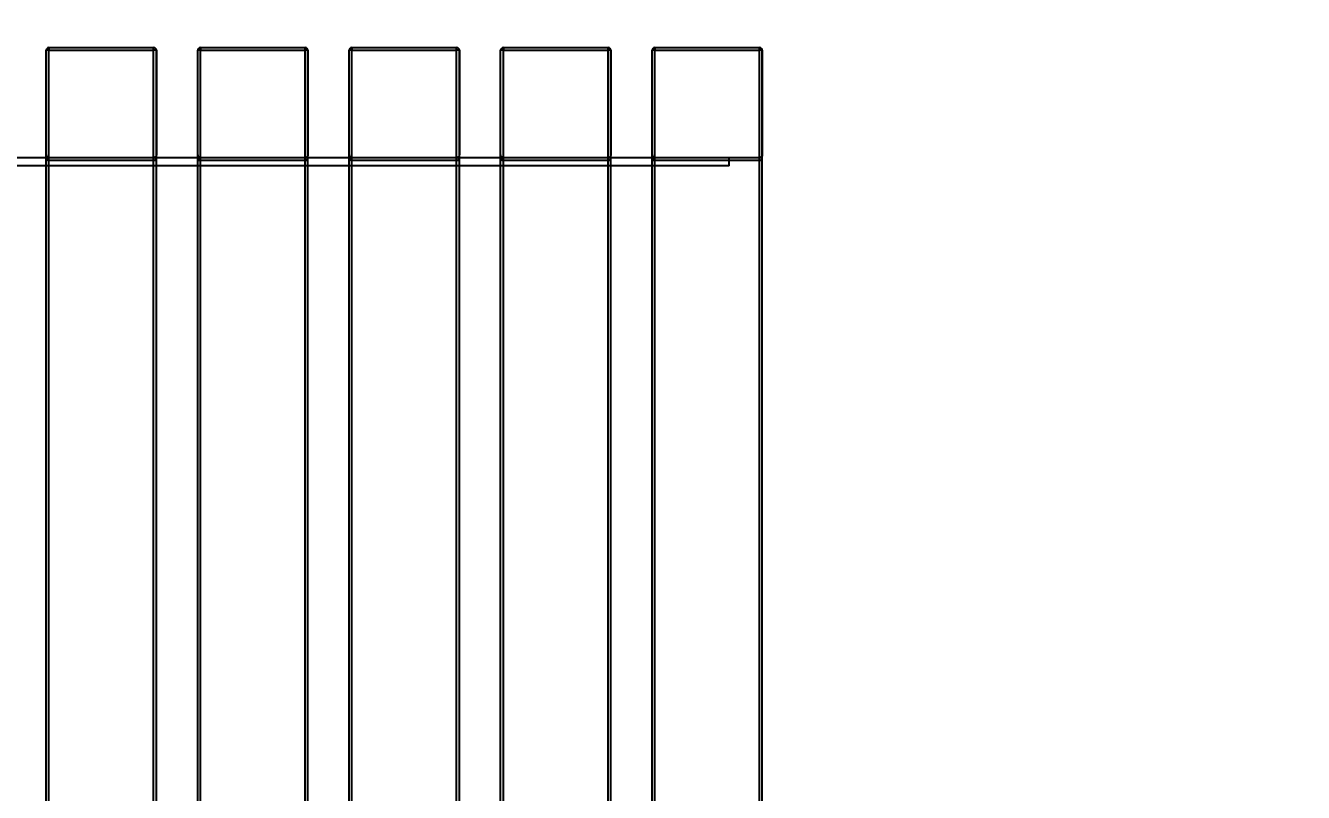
# Model space of a CAD drawing. Header units: millimetres. Extents: x 10366 to 13995, y 24552 to 29685.
# Drawn here: x 10829.2 to 11293.2, y 25459.8 to 25738.3 of the extents above; entities that cross this region are included whole.
import ezdxf

# ---------------------------------------------------------------- set-up
doc = ezdxf.new("R2010")
doc.units = ezdxf.units.MM
doc.header["$LTSCALE"] = 3
doc.layers.add('DomyÅ›lna', color=7, linetype='Continuous')
doc.layers.add('Hidden_lines', color=7, linetype='Continuous')
doc.styles.get("Standard").update_dxf_attribs({"font": 'arial.ttf'})
doc.dimstyles.new('MATEUSZ', dxfattribs={"dimtxt": 35, "dimasz": 16, "dimexe": 0.18, "dimexo": 0.0625, "dimgap": 0.09, "dimtad": 0, "dimdec": 0, "dimdsep": 46, "dimtxsty": 'Standard', "dimblk": 'DOT', "dimcen": 0.09, "dimse1": 1, "dimse2": 1, "dimadec": 0, "dimazin": 0, "dimtfac": 1, "dimtdec": 0, "dimtofl": 0, "dimtmove": 0, "dimatfit": 3, "dimfxl": 1, "dimtolj": 1, "dimtzin": 0, "dimlwd": 9, "dimlwe": 9, "dimarcsym": 0})

# ---------------------------------------------------------------- blocks, each defined once
blk = doc.blocks.new('_Dot')
at = {"color": 0, "linetype": 'ByBlock', "lineweight": -2}
blk.add_line((-0.5, 0), (-1, 0), dxfattribs=at)
at = {"color": 0, "linetype": 'ByBlock', "const_width": 0.5}
blk.add_lwpolyline([(-0.25, 0, 1), (0.25, 0, 1)], format="xyb", close=True, dxfattribs=at)
blk = doc.blocks.new('*D32')
at = {"color": 0, "lineweight": 9, "transparency": 16777216}
for p, q in [((12930.58, 25714.35), (12930.58, 25544.75)), ((12930.58, 25296.35), (12930.58, 25465.95))]:
    blk.add_line(p, q, dxfattribs=at)
at = {"layer": 'Defpoints', "color": 0, "transparency": 16777216}
for p in [(11095.69, 25730.35), (12930.58, 25730.35), (11115.69, 25280.35)]:
    blk.add_point(p, dxfattribs=at)
at = {"color": 0, "lineweight": 9, "transparency": 16777216, "xscale": 16, "yscale": 16, "zscale": 16}
for p, rotation in [((12930.58, 25730.35), 90), ((12930.58, 25280.35), 270)]:
    blk.add_blockref('_Dot', p, dxfattribs=dict(at, rotation=rotation))
at = {"color": 0, "transparency": 16777216, "insert": (12930.58, 25505.35), "char_height": 35, "attachment_point": 5, "rotation": 90}
blk.add_mtext('\\A1;450', dxfattribs=at)

msp = doc.modelspace()

# ---------------------------------------------------------------- linework, layer by layer
at = {"layer": 'DomyÅ›lna'}
for p, q in [((10836.69, 25691.35), (10836.69, 25729.35)), ((10836.69, 25283.35), (10836.69, 25729.35)), ((10836.69, 25691.35), (10836.69, 25729.35)), ((10836.69, 25283.35), (10836.69, 25729.35)), ((10836.69, 25691.35), (10836.69, 25729.35)), ((10836.69, 25283.35), (10836.69, 25729.35)), ((10837.69, 25730.35), (10875.69, 25730.35)), ((10837.69, 25730.35), (10875.69, 25730.35)), ((10837.69, 25730.35), (10875.69, 25730.35)), ((10837.69, 25283.35), (10837.69, 25729.35)), ((10837.69, 25729.35), (10875.69, 25729.35)), ((10837.69, 25283.35), (10837.69, 25729.35)), ((10837.69, 25729.35), (10875.69, 25729.35)), ((10837.69, 25729.35), (10875.69, 25729.35)), ((10837.69, 25283.35), (10837.69, 25729.35)), ((10875.69, 25283.35), (10875.69, 25729.35)), ((10875.69, 25283.35), (10875.69, 25729.35)), ((10875.69, 25283.35), (10875.69, 25729.35)), ((10876.69, 25729.35), (10876.69, 25691.35)), ((10876.69, 25283.35), (10876.69, 25729.35)), ((10876.69, 25729.35), (10876.69, 25691.35)), ((10876.69, 25283.35), (10876.69, 25729.35)), ((10876.69, 25283.35), (10876.69, 25729.35)), ((10876.69, 25729.35), (10876.69, 25691.35)), ((10891.69, 25283.35), (10891.69, 25729.35)), ((10891.69, 25691.35), (10891.69, 25729.35)), ((10891.69, 25691.35), (10891.69, 25729.35)), ((10891.69, 25283.35), (10891.69, 25729.35)), ((10891.69, 25691.35), (10891.69, 25729.35)), ((10891.69, 25283.35), (10891.69, 25729.35)), ((10892.69, 25730.35), (10930.69, 25730.35)), ((10892.69, 25730.35), (10930.69, 25730.35)), ((10892.69, 25730.35), (10930.69, 25730.35)), ((10892.69, 25283.35), (10892.69, 25729.35)), ((10892.69, 25729.35), (10930.69, 25729.35)), ((10892.69, 25729.35), (10930.69, 25729.35)), ((10892.69, 25283.35), (10892.69, 25729.35)), ((10892.69, 25283.35), (10892.69, 25729.35)), ((10892.69, 25729.35), (10930.69, 25729.35)), ((10930.69, 25283.35), (10930.69, 25729.35)), ((10930.69, 25283.35), (10930.69, 25729.35)), ((10930.69, 25283.35), (10930.69, 25729.35)), ((10931.69, 25283.35), (10931.69, 25729.35)), ((10931.69, 25729.35), (10931.69, 25691.35)), ((10931.69, 25283.35), (10931.69, 25729.35)), ((10931.69, 25729.35), (10931.69, 25691.35)), ((10931.69, 25283.35), (10931.69, 25729.35)), ((10931.69, 25729.35), (10931.69, 25691.35)), ((10946.69, 25283.35), (10946.69, 25729.35)), ((10946.69, 25691.35), (10946.69, 25729.35)), ((10946.69, 25691.35), (10946.69, 25729.35)), ((10946.69, 25283.35), (10946.69, 25729.35)), ((10946.69, 25283.35), (10946.69, 25729.35)), ((10946.69, 25691.35), (10946.69, 25729.35)), ((10947.69, 25730.35), (10985.69, 25730.35)), ((10947.69, 25730.35), (10985.69, 25730.35)), ((10947.69, 25730.35), (10985.69, 25730.35)), ((10947.69, 25283.35), (10947.69, 25729.35)), ((10947.69, 25729.35), (10985.69, 25729.35)), ((10947.69, 25729.35), (10985.69, 25729.35)), ((10947.69, 25283.35), (10947.69, 25729.35)), ((10947.69, 25729.35), (10985.69, 25729.35)), ((10947.69, 25283.35), (10947.69, 25729.35)), ((10985.69, 25283.35), (10985.69, 25729.35)), ((10985.69, 25283.35), (10985.69, 25729.35)), ((10985.69, 25283.35), (10985.69, 25729.35)), ((10986.69, 25729.35), (10986.69, 25691.35)), ((10986.69, 25283.35), (10986.69, 25729.35)), ((10986.69, 25729.35), (10986.69, 25691.35)), ((10986.69, 25283.35), (10986.69, 25729.35)), ((10986.69, 25283.35), (10986.69, 25729.35)), ((10986.69, 25729.35), (10986.69, 25691.35)), ((11001.69, 25283.35), (11001.69, 25729.35)), ((11001.69, 25691.35), (11001.69, 25729.35)), ((11001.69, 25283.35), (11001.69, 25729.35)), ((11001.69, 25691.35), (11001.69, 25729.35)), ((11001.69, 25283.35), (11001.69, 25729.35)), ((11001.69, 25691.35), (11001.69, 25729.35)), ((11002.69, 25730.35), (11040.69, 25730.35)), ((11002.69, 25730.35), (11040.69, 25730.35)), ((11002.69, 25730.35), (11040.69, 25730.35)), ((11002.69, 25283.35), (11002.69, 25729.35)), ((11002.69, 25729.35), (11040.69, 25729.35)), ((11002.69, 25729.35), (11040.69, 25729.35)), ((11002.69, 25283.35), (11002.69, 25729.35)), ((11002.69, 25283.35), (11002.69, 25729.35)), ((11002.69, 25729.35), (11040.69, 25729.35)), ((11040.69, 25283.35), (11040.69, 25729.35)), ((11040.69, 25283.35), (11040.69, 25729.35)), ((11040.69, 25283.35), (11040.69, 25729.35)), ((11041.69, 25283.35), (11041.69, 25729.35)), ((11041.69, 25729.35), (11041.69, 25691.35)), ((11041.69, 25283.35), (11041.69, 25729.35)), ((11041.69, 25729.35), (11041.69, 25691.35)), ((11041.69, 25283.35), (11041.69, 25729.35)), ((11041.69, 25729.35), (11041.69, 25691.35)), ((11056.69, 25691.35), (11056.69, 25729.35)), ((11056.69, 25283.35), (11056.69, 25729.35)), ((11056.69, 25691.35), (11056.69, 25729.35)), ((11056.69, 25283.35), (11056.69, 25729.35)), ((11056.69, 25691.35), (11056.69, 25729.35)), ((11056.69, 25283.35), (11056.69, 25729.35)), ((11057.69, 25730.35), (11095.69, 25730.35)), ((11057.69, 25730.35), (11095.69, 25730.35)), ((11057.69, 25730.35), (11095.69, 25730.35)), ((11057.69, 25283.35), (11057.69, 25729.35)), ((11057.69, 25729.35), (11095.69, 25729.35)), ((11057.69, 25729.35), (11095.69, 25729.35)), ((11057.69, 25283.35), (11057.69, 25729.35)), ((11057.69, 25283.35), (11057.69, 25729.35)), ((11057.69, 25729.35), (11095.69, 25729.35)), ((11095.69, 25283.35), (11095.69, 25729.35)), ((11095.69, 25283.35), (11095.69, 25729.35)), ((11095.69, 25283.35), (11095.69, 25729.35)), ((11096.69, 25729.35), (11096.69, 25691.35)), ((11096.69, 25283.35), (11096.69, 25729.35)), ((11096.69, 25729.35), (11096.69, 25691.35)), ((11096.69, 25283.35), (11096.69, 25729.35)), ((11096.69, 25283.35), (11096.69, 25729.35)), ((11096.69, 25729.35), (11096.69, 25691.35)), ((10837.69, 25690.35), (10820.69, 25690.35)), ((10837.69, 25687.35), (10820.69, 25687.35)), ((10892.69, 25690.35), (10875.69, 25690.35)), ((10892.69, 25687.35), (10875.69, 25687.35)), ((10947.69, 25690.35), (10930.69, 25690.35)), ((10947.69, 25687.35), (10930.69, 25687.35)), ((11002.69, 25690.35), (10985.69, 25690.35)), ((11002.69, 25687.35), (10985.69, 25687.35)), ((11057.69, 25690.35), (11040.69, 25690.35)), ((11057.69, 25687.35), (11040.69, 25687.35))]:
    msp.add_line(p, q, dxfattribs=at)
for points in [[(10837.69, 25729.35, 0), (10836.69, 25729.35, 0)], [(10837.69, 25729.35, 0), (10836.69, 25729.35, 0)], [(10837.69, 25729.35, 0), (10836.69, 25729.35, 0)], [(10837.69, 25730.35, 0), (10837.69, 25730.35, 0), (10837.69, 25730.35, 0), (10837.69, 25730.35, 0), (10837.69, 25730.35, 0), (10837.69, 25730.35, 0), (10837.69, 25730.35, 0), (10837.69, 25730.35, 0), (10837.69, 25730.35, 0), (10837.69, 25730.35, 0), (10837.69, 25730.35, 0), (10837.69, 25730.35, 0), (10837.69, 25730.35, 0), (10837.69, 25730.35, 0), (10837.69, 25730.34, 0), (10837.69, 25730.32, 0), (10837.69, 25730.22, 0), (10837.69, 25729.35, 0)], [(10837.69, 25730.35, 0), (10837.69, 25730.35, 0), (10837.69, 25730.35, 0), (10837.69, 25730.35, 0), (10837.69, 25730.35, 0), (10837.69, 25730.35, 0), (10837.69, 25730.35, 0), (10837.69, 25730.35, 0), (10837.69, 25730.35, 0), (10837.69, 25730.35, 0), (10837.69, 25730.35, 0), (10837.69, 25730.35, 0), (10837.69, 25730.35, 0), (10837.69, 25730.35, 0), (10837.69, 25730.34, 0), (10837.69, 25730.32, 0), (10837.69, 25730.22, 0), (10837.69, 25729.35, 0)], [(10837.69, 25730.35, 0), (10837.69, 25730.35, 0), (10837.69, 25730.35, 0), (10837.69, 25730.35, 0), (10837.69, 25730.35, 0), (10837.69, 25730.35, 0), (10837.69, 25730.35, 0), (10837.69, 25730.35, 0), (10837.69, 25730.35, 0), (10837.69, 25730.35, 0), (10837.69, 25730.35, 0), (10837.69, 25730.35, 0), (10837.69, 25730.35, 0), (10837.69, 25730.35, 0), (10837.69, 25730.34, 0), (10837.69, 25730.32, 0), (10837.69, 25730.22, 0), (10837.69, 25729.35, 0)], [(10875.69, 25729.35, 0), (10875.69, 25730.35, 0)], [(10875.69, 25729.35, 0), (10875.69, 25730.35, 0)], [(10875.69, 25729.35, 0), (10875.69, 25730.35, 0)], [(10876.69, 25729.35, 0), (10876.69, 25729.35, 0), (10876.69, 25729.35, 0), (10876.69, 25729.35, 0), (10876.69, 25729.35, 0), (10876.69, 25729.35, 0), (10876.69, 25729.35, 0), (10876.69, 25729.35, 0), (10876.69, 25729.35, 0), (10876.69, 25729.35, 0), (10876.69, 25729.35, 0), (10876.69, 25729.35, 0), (10876.68, 25729.35, 0), (10876.68, 25729.35, 0), (10876.66, 25729.35, 0), (10876.56, 25729.35, 0), (10875.69, 25729.35, 0)], [(10876.69, 25729.35, 0), (10876.69, 25729.35, 0), (10876.69, 25729.35, 0), (10876.69, 25729.35, 0), (10876.69, 25729.35, 0), (10876.69, 25729.35, 0), (10876.69, 25729.35, 0), (10876.69, 25729.35, 0), (10876.69, 25729.35, 0), (10876.69, 25729.35, 0), (10876.69, 25729.35, 0), (10876.69, 25729.35, 0), (10876.68, 25729.35, 0), (10876.68, 25729.35, 0), (10876.66, 25729.35, 0), (10876.56, 25729.35, 0), (10875.69, 25729.35, 0)], [(10876.69, 25729.35, 0), (10876.69, 25729.35, 0), (10876.69, 25729.35, 0), (10876.69, 25729.35, 0), (10876.69, 25729.35, 0), (10876.69, 25729.35, 0), (10876.69, 25729.35, 0), (10876.69, 25729.35, 0), (10876.69, 25729.35, 0), (10876.69, 25729.35, 0), (10876.69, 25729.35, 0), (10876.69, 25729.35, 0), (10876.68, 25729.35, 0), (10876.68, 25729.35, 0), (10876.66, 25729.35, 0), (10876.56, 25729.35, 0), (10875.69, 25729.35, 0)], [(10892.69, 25729.35, 0), (10891.69, 25729.35, 0)], [(10892.69, 25729.35, 0), (10891.69, 25729.35, 0)], [(10892.69, 25729.35, 0), (10891.69, 25729.35, 0)], [(10892.69, 25730.35, 0), (10892.69, 25730.35, 0), (10892.69, 25730.35, 0), (10892.69, 25730.35, 0), (10892.69, 25730.35, 0), (10892.69, 25730.35, 0), (10892.69, 25730.35, 0), (10892.69, 25730.35, 0), (10892.69, 25730.35, 0), (10892.69, 25730.35, 0), (10892.69, 25730.35, 0), (10892.69, 25730.35, 0), (10892.69, 25730.35, 0), (10892.69, 25730.35, 0), (10892.69, 25730.34, 0), (10892.69, 25730.32, 0), (10892.69, 25730.22, 0), (10892.69, 25729.35, 0)], [(10892.69, 25730.35, 0), (10892.69, 25730.35, 0), (10892.69, 25730.35, 0), (10892.69, 25730.35, 0), (10892.69, 25730.35, 0), (10892.69, 25730.35, 0), (10892.69, 25730.35, 0), (10892.69, 25730.35, 0), (10892.69, 25730.35, 0), (10892.69, 25730.35, 0), (10892.69, 25730.35, 0), (10892.69, 25730.35, 0), (10892.69, 25730.35, 0), (10892.69, 25730.35, 0), (10892.69, 25730.34, 0), (10892.69, 25730.32, 0), (10892.69, 25730.22, 0), (10892.69, 25729.35, 0)], [(10892.69, 25730.35, 0), (10892.69, 25730.35, 0), (10892.69, 25730.35, 0), (10892.69, 25730.35, 0), (10892.69, 25730.35, 0), (10892.69, 25730.35, 0), (10892.69, 25730.35, 0), (10892.69, 25730.35, 0), (10892.69, 25730.35, 0), (10892.69, 25730.35, 0), (10892.69, 25730.35, 0), (10892.69, 25730.35, 0), (10892.69, 25730.35, 0), (10892.69, 25730.35, 0), (10892.69, 25730.34, 0), (10892.69, 25730.32, 0), (10892.69, 25730.22, 0), (10892.69, 25729.35, 0)], [(10930.69, 25729.35, 0), (10930.69, 25730.05, 0), (10930.69, 25730.28, 0), (10930.69, 25730.33, 0), (10930.69, 25730.34, 0), (10930.69, 25730.35, 0), (10930.69, 25730.35, 0), (10930.69, 25730.35, 0), (10930.69, 25730.35, 0), (10930.69, 25730.35, 0), (10930.69, 25730.35, 0), (10930.69, 25730.35, 0), (10930.69, 25730.35, 0), (10930.69, 25730.35, 0), (10930.69, 25730.35, 0), (10930.69, 25730.35, 0), (10930.69, 25730.35, 0), (10930.69, 25730.35, 0), (10930.69, 25730.35, 0)], [(10930.69, 25729.35, 0), (10930.69, 25730.05, 0), (10930.69, 25730.28, 0), (10930.69, 25730.33, 0), (10930.69, 25730.34, 0), (10930.69, 25730.35, 0), (10930.69, 25730.35, 0), (10930.69, 25730.35, 0), (10930.69, 25730.35, 0), (10930.69, 25730.35, 0), (10930.69, 25730.35, 0), (10930.69, 25730.35, 0), (10930.69, 25730.35, 0), (10930.69, 25730.35, 0), (10930.69, 25730.35, 0), (10930.69, 25730.35, 0), (10930.69, 25730.35, 0), (10930.69, 25730.35, 0), (10930.69, 25730.35, 0)], [(10930.69, 25729.35, 0), (10930.69, 25730.05, 0), (10930.69, 25730.28, 0), (10930.69, 25730.33, 0), (10930.69, 25730.34, 0), (10930.69, 25730.35, 0), (10930.69, 25730.35, 0), (10930.69, 25730.35, 0), (10930.69, 25730.35, 0), (10930.69, 25730.35, 0), (10930.69, 25730.35, 0), (10930.69, 25730.35, 0), (10930.69, 25730.35, 0), (10930.69, 25730.35, 0), (10930.69, 25730.35, 0), (10930.69, 25730.35, 0), (10930.69, 25730.35, 0), (10930.69, 25730.35, 0), (10930.69, 25730.35, 0)], [(10931.69, 25729.35, 0), (10931.69, 25729.35, 0), (10931.69, 25729.35, 0), (10931.69, 25729.35, 0), (10931.69, 25729.35, 0), (10931.69, 25729.35, 0), (10931.69, 25729.35, 0), (10931.69, 25729.35, 0), (10931.69, 25729.35, 0), (10931.69, 25729.35, 0), (10931.69, 25729.35, 0), (10931.69, 25729.35, 0), (10931.68, 25729.35, 0), (10931.68, 25729.35, 0), (10931.66, 25729.35, 0), (10931.56, 25729.35, 0), (10930.69, 25729.35, 0)], [(10931.69, 25729.35, 0), (10931.69, 25729.35, 0), (10931.69, 25729.35, 0), (10931.69, 25729.35, 0), (10931.69, 25729.35, 0), (10931.69, 25729.35, 0), (10931.69, 25729.35, 0), (10931.69, 25729.35, 0), (10931.69, 25729.35, 0), (10931.69, 25729.35, 0), (10931.69, 25729.35, 0), (10931.69, 25729.35, 0), (10931.68, 25729.35, 0), (10931.68, 25729.35, 0), (10931.66, 25729.35, 0), (10931.56, 25729.35, 0), (10930.69, 25729.35, 0)], [(10931.69, 25729.35, 0), (10931.69, 25729.35, 0), (10931.69, 25729.35, 0), (10931.69, 25729.35, 0), (10931.69, 25729.35, 0), (10931.69, 25729.35, 0), (10931.69, 25729.35, 0), (10931.69, 25729.35, 0), (10931.69, 25729.35, 0), (10931.69, 25729.35, 0), (10931.69, 25729.35, 0), (10931.69, 25729.35, 0), (10931.68, 25729.35, 0), (10931.68, 25729.35, 0), (10931.66, 25729.35, 0), (10931.56, 25729.35, 0), (10930.69, 25729.35, 0)], [(10947.69, 25729.35, 0), (10946.69, 25729.35, 0)], [(10947.69, 25729.35, 0), (10946.69, 25729.35, 0)], [(10947.69, 25729.35, 0), (10946.69, 25729.35, 0)], [(10947.69, 25730.35, 0), (10947.69, 25730.35, 0), (10947.69, 25730.35, 0), (10947.69, 25730.35, 0), (10947.69, 25730.35, 0), (10947.69, 25730.35, 0), (10947.69, 25730.35, 0), (10947.69, 25730.35, 0), (10947.69, 25730.35, 0), (10947.69, 25730.35, 0), (10947.69, 25730.35, 0), (10947.69, 25730.35, 0), (10947.69, 25730.35, 0), (10947.69, 25730.35, 0), (10947.69, 25730.34, 0), (10947.69, 25730.32, 0), (10947.69, 25730.22, 0), (10947.69, 25729.35, 0)], [(10947.69, 25730.35, 0), (10947.69, 25730.35, 0), (10947.69, 25730.35, 0), (10947.69, 25730.35, 0), (10947.69, 25730.35, 0), (10947.69, 25730.35, 0), (10947.69, 25730.35, 0), (10947.69, 25730.35, 0), (10947.69, 25730.35, 0), (10947.69, 25730.35, 0), (10947.69, 25730.35, 0), (10947.69, 25730.35, 0), (10947.69, 25730.35, 0), (10947.69, 25730.35, 0), (10947.69, 25730.34, 0), (10947.69, 25730.32, 0), (10947.69, 25730.22, 0), (10947.69, 25729.35, 0)], [(10947.69, 25730.35, 0), (10947.69, 25730.35, 0), (10947.69, 25730.35, 0), (10947.69, 25730.35, 0), (10947.69, 25730.35, 0), (10947.69, 25730.35, 0), (10947.69, 25730.35, 0), (10947.69, 25730.35, 0), (10947.69, 25730.35, 0), (10947.69, 25730.35, 0), (10947.69, 25730.35, 0), (10947.69, 25730.35, 0), (10947.69, 25730.35, 0), (10947.69, 25730.35, 0), (10947.69, 25730.34, 0), (10947.69, 25730.32, 0), (10947.69, 25730.22, 0), (10947.69, 25729.35, 0)], [(10985.69, 25729.35, 0), (10985.69, 25730.35, 0)], [(10985.69, 25729.35, 0), (10985.69, 25730.35, 0)], [(10985.69, 25729.35, 0), (10985.69, 25730.35, 0)], [(10986.69, 25729.35, 0), (10986.69, 25729.35, 0), (10986.69, 25729.35, 0), (10986.69, 25729.35, 0), (10986.69, 25729.35, 0), (10986.69, 25729.35, 0), (10986.69, 25729.35, 0), (10986.69, 25729.35, 0), (10986.69, 25729.35, 0), (10986.69, 25729.35, 0), (10986.69, 25729.35, 0), (10986.69, 25729.35, 0), (10986.68, 25729.35, 0), (10986.68, 25729.35, 0), (10986.66, 25729.35, 0), (10986.56, 25729.35, 0), (10985.69, 25729.35, 0)], [(10986.69, 25729.35, 0), (10986.69, 25729.35, 0), (10986.69, 25729.35, 0), (10986.69, 25729.35, 0), (10986.69, 25729.35, 0), (10986.69, 25729.35, 0), (10986.69, 25729.35, 0), (10986.69, 25729.35, 0), (10986.69, 25729.35, 0), (10986.69, 25729.35, 0), (10986.69, 25729.35, 0), (10986.69, 25729.35, 0), (10986.68, 25729.35, 0), (10986.68, 25729.35, 0), (10986.66, 25729.35, 0), (10986.56, 25729.35, 0), (10985.69, 25729.35, 0)], [(10986.69, 25729.35, 0), (10986.69, 25729.35, 0), (10986.69, 25729.35, 0), (10986.69, 25729.35, 0), (10986.69, 25729.35, 0), (10986.69, 25729.35, 0), (10986.69, 25729.35, 0), (10986.69, 25729.35, 0), (10986.69, 25729.35, 0), (10986.69, 25729.35, 0), (10986.69, 25729.35, 0), (10986.69, 25729.35, 0), (10986.68, 25729.35, 0), (10986.68, 25729.35, 0), (10986.66, 25729.35, 0), (10986.56, 25729.35, 0), (10985.69, 25729.35, 0)], [(11002.69, 25729.35, 0), (11001.69, 25729.35, 0)], [(11002.69, 25729.35, 0), (11001.69, 25729.35, 0)], [(11002.69, 25729.35, 0), (11001.69, 25729.35, 0)], [(11002.69, 25730.35, 0), (11002.69, 25730.35, 0), (11002.69, 25730.35, 0), (11002.69, 25730.35, 0), (11002.69, 25730.35, 0), (11002.69, 25730.35, 0), (11002.69, 25730.35, 0), (11002.69, 25730.35, 0), (11002.69, 25730.35, 0), (11002.69, 25730.35, 0), (11002.69, 25730.35, 0), (11002.69, 25730.35, 0), (11002.69, 25730.35, 0), (11002.69, 25730.35, 0), (11002.69, 25730.34, 0), (11002.69, 25730.32, 0), (11002.69, 25730.22, 0), (11002.69, 25729.35, 0)], [(11002.69, 25730.35, 0), (11002.69, 25730.35, 0), (11002.69, 25730.35, 0), (11002.69, 25730.35, 0), (11002.69, 25730.35, 0), (11002.69, 25730.35, 0), (11002.69, 25730.35, 0), (11002.69, 25730.35, 0), (11002.69, 25730.35, 0), (11002.69, 25730.35, 0), (11002.69, 25730.35, 0), (11002.69, 25730.35, 0), (11002.69, 25730.35, 0), (11002.69, 25730.35, 0), (11002.69, 25730.34, 0), (11002.69, 25730.32, 0), (11002.69, 25730.22, 0), (11002.69, 25729.35, 0)], [(11002.69, 25730.35, 0), (11002.69, 25730.35, 0), (11002.69, 25730.35, 0), (11002.69, 25730.35, 0), (11002.69, 25730.35, 0), (11002.69, 25730.35, 0), (11002.69, 25730.35, 0), (11002.69, 25730.35, 0), (11002.69, 25730.35, 0), (11002.69, 25730.35, 0), (11002.69, 25730.35, 0), (11002.69, 25730.35, 0), (11002.69, 25730.35, 0), (11002.69, 25730.35, 0), (11002.69, 25730.34, 0), (11002.69, 25730.32, 0), (11002.69, 25730.22, 0), (11002.69, 25729.35, 0)], [(11040.69, 25729.35, 0), (11040.69, 25730.35, 0)], [(11040.69, 25729.35, 0), (11040.69, 25730.35, 0)], [(11040.69, 25729.35, 0), (11040.69, 25730.35, 0)], [(11041.69, 25729.35, 0), (11041.69, 25729.35, 0), (11041.69, 25729.35, 0), (11041.69, 25729.35, 0), (11041.69, 25729.35, 0), (11041.69, 25729.35, 0), (11041.69, 25729.35, 0), (11041.69, 25729.35, 0), (11041.69, 25729.35, 0), (11041.69, 25729.35, 0), (11041.69, 25729.35, 0), (11041.69, 25729.35, 0), (11041.68, 25729.35, 0), (11041.68, 25729.35, 0), (11041.66, 25729.35, 0), (11041.56, 25729.35, 0), (11040.69, 25729.35, 0)], [(11041.69, 25729.35, 0), (11041.69, 25729.35, 0), (11041.69, 25729.35, 0), (11041.69, 25729.35, 0), (11041.69, 25729.35, 0), (11041.69, 25729.35, 0), (11041.69, 25729.35, 0), (11041.69, 25729.35, 0), (11041.69, 25729.35, 0), (11041.69, 25729.35, 0), (11041.69, 25729.35, 0), (11041.69, 25729.35, 0), (11041.68, 25729.35, 0), (11041.68, 25729.35, 0), (11041.66, 25729.35, 0), (11041.56, 25729.35, 0), (11040.69, 25729.35, 0)], [(11041.69, 25729.35, 0), (11041.69, 25729.35, 0), (11041.69, 25729.35, 0), (11041.69, 25729.35, 0), (11041.69, 25729.35, 0), (11041.69, 25729.35, 0), (11041.69, 25729.35, 0), (11041.69, 25729.35, 0), (11041.69, 25729.35, 0), (11041.69, 25729.35, 0), (11041.69, 25729.35, 0), (11041.69, 25729.35, 0), (11041.68, 25729.35, 0), (11041.68, 25729.35, 0), (11041.66, 25729.35, 0), (11041.56, 25729.35, 0), (11040.69, 25729.35, 0)], [(11057.69, 25729.35, 0), (11056.69, 25729.35, 0)], [(11057.69, 25729.35, 0), (11056.69, 25729.35, 0)], [(11057.69, 25729.35, 0), (11056.69, 25729.35, 0)], [(11057.69, 25730.35, 0), (11057.69, 25730.35, 0), (11057.69, 25730.35, 0), (11057.69, 25730.35, 0), (11057.69, 25730.35, 0), (11057.69, 25730.35, 0), (11057.69, 25730.35, 0), (11057.69, 25730.35, 0), (11057.69, 25730.35, 0), (11057.69, 25730.35, 0), (11057.69, 25730.35, 0), (11057.69, 25730.35, 0), (11057.69, 25730.35, 0), (11057.69, 25730.35, 0), (11057.69, 25730.34, 0), (11057.69, 25730.32, 0), (11057.69, 25730.22, 0), (11057.69, 25729.35, 0)], [(11057.69, 25730.35, 0), (11057.69, 25730.35, 0), (11057.69, 25730.35, 0), (11057.69, 25730.35, 0), (11057.69, 25730.35, 0), (11057.69, 25730.35, 0), (11057.69, 25730.35, 0), (11057.69, 25730.35, 0), (11057.69, 25730.35, 0), (11057.69, 25730.35, 0), (11057.69, 25730.35, 0), (11057.69, 25730.35, 0), (11057.69, 25730.35, 0), (11057.69, 25730.35, 0), (11057.69, 25730.34, 0), (11057.69, 25730.32, 0), (11057.69, 25730.22, 0), (11057.69, 25729.35, 0)], [(11057.69, 25730.35, 0), (11057.69, 25730.35, 0), (11057.69, 25730.35, 0), (11057.69, 25730.35, 0), (11057.69, 25730.35, 0), (11057.69, 25730.35, 0), (11057.69, 25730.35, 0), (11057.69, 25730.35, 0), (11057.69, 25730.35, 0), (11057.69, 25730.35, 0), (11057.69, 25730.35, 0), (11057.69, 25730.35, 0), (11057.69, 25730.35, 0), (11057.69, 25730.35, 0), (11057.69, 25730.34, 0), (11057.69, 25730.32, 0), (11057.69, 25730.22, 0), (11057.69, 25729.35, 0)], [(11095.69, 25729.35, 0), (11095.69, 25730.35, 0)], [(11095.69, 25729.35, 0), (11095.69, 25730.35, 0)], [(11095.69, 25729.35, 0), (11095.69, 25730.35, 0)], [(11096.69, 25729.35, 0), (11096.69, 25729.35, 0), (11096.69, 25729.35, 0), (11096.69, 25729.35, 0), (11096.69, 25729.35, 0), (11096.69, 25729.35, 0), (11096.69, 25729.35, 0), (11096.69, 25729.35, 0), (11096.69, 25729.35, 0), (11096.69, 25729.35, 0), (11096.69, 25729.35, 0), (11096.69, 25729.35, 0), (11096.68, 25729.35, 0), (11096.68, 25729.35, 0), (11096.66, 25729.35, 0), (11096.56, 25729.35, 0), (11095.69, 25729.35, 0)], [(11096.69, 25729.35, 0), (11096.69, 25729.35, 0), (11096.69, 25729.35, 0), (11096.69, 25729.35, 0), (11096.69, 25729.35, 0), (11096.69, 25729.35, 0), (11096.69, 25729.35, 0), (11096.69, 25729.35, 0), (11096.69, 25729.35, 0), (11096.69, 25729.35, 0), (11096.69, 25729.35, 0), (11096.69, 25729.35, 0), (11096.68, 25729.35, 0), (11096.68, 25729.35, 0), (11096.66, 25729.35, 0), (11096.56, 25729.35, 0), (11095.69, 25729.35, 0)], [(11096.69, 25729.35, 0), (11096.69, 25729.35, 0), (11096.69, 25729.35, 0), (11096.69, 25729.35, 0), (11096.69, 25729.35, 0), (11096.69, 25729.35, 0), (11096.69, 25729.35, 0), (11096.69, 25729.35, 0), (11096.69, 25729.35, 0), (11096.69, 25729.35, 0), (11096.69, 25729.35, 0), (11096.69, 25729.35, 0), (11096.68, 25729.35, 0), (11096.68, 25729.35, 0), (11096.66, 25729.35, 0), (11096.56, 25729.35, 0), (11095.69, 25729.35, 0)], [(10836.69, 25691.35, 0), (10836.75, 25690.64, 0), (10836.85, 25690, 0), (10836.88, 25689.86, 0), (10836.93, 25689.74, 0), (10836.95, 25689.68, 0), (10836.99, 25689.62, 0), (10837.02, 25689.57, 0), (10837.07, 25689.53, 0), (10837.12, 25689.49, 0), (10837.17, 25689.45, 0), (10837.24, 25689.42, 0), (10837.31, 25689.4, 0), (10837.39, 25689.37, 0), (10837.48, 25689.36, 0), (10837.69, 25689.35, 0)], [(10837.69, 25690.35, 0), (10837.58, 25690.35, 0), (10837.48, 25690.37, 0), (10837.39, 25690.39, 0), (10837.31, 25690.42, 0), (10837.17, 25690.49, 0), (10837.07, 25690.56, 0), (10836.99, 25690.63, 0), (10836.88, 25690.75, 0), (10836.82, 25690.85, 0), (10836.77, 25690.94, 0), (10836.73, 25691.06, 0), (10836.7, 25691.18, 0), (10836.69, 25691.35, 0)], [(10836.69, 25691.35, 0), (10836.75, 25690.64, 0), (10836.85, 25690, 0), (10836.88, 25689.86, 0), (10836.93, 25689.74, 0), (10836.95, 25689.68, 0), (10836.99, 25689.62, 0), (10837.02, 25689.57, 0), (10837.07, 25689.53, 0), (10837.12, 25689.49, 0), (10837.17, 25689.45, 0), (10837.24, 25689.42, 0), (10837.31, 25689.4, 0), (10837.39, 25689.37, 0), (10837.48, 25689.36, 0), (10837.69, 25689.35, 0)], [(10837.69, 25690.35, 0), (10837.58, 25690.35, 0), (10837.48, 25690.37, 0), (10837.39, 25690.39, 0), (10837.31, 25690.42, 0), (10837.17, 25690.49, 0), (10837.07, 25690.56, 0), (10836.99, 25690.63, 0), (10836.88, 25690.75, 0), (10836.82, 25690.85, 0), (10836.77, 25690.94, 0), (10836.73, 25691.06, 0), (10836.7, 25691.18, 0), (10836.69, 25691.35, 0)], [(10836.69, 25691.35, 0), (10836.75, 25690.64, 0), (10836.85, 25690, 0), (10836.88, 25689.86, 0), (10836.93, 25689.74, 0), (10836.95, 25689.68, 0), (10836.99, 25689.62, 0), (10837.02, 25689.57, 0), (10837.07, 25689.53, 0), (10837.12, 25689.49, 0), (10837.17, 25689.45, 0), (10837.24, 25689.42, 0), (10837.31, 25689.4, 0), (10837.39, 25689.37, 0), (10837.48, 25689.36, 0), (10837.69, 25689.35, 0)], [(10837.69, 25690.35, 0), (10837.58, 25690.35, 0), (10837.48, 25690.37, 0), (10837.39, 25690.39, 0), (10837.31, 25690.42, 0), (10837.17, 25690.49, 0), (10837.07, 25690.56, 0), (10836.99, 25690.63, 0), (10836.88, 25690.75, 0), (10836.82, 25690.85, 0), (10836.77, 25690.94, 0), (10836.73, 25691.06, 0), (10836.7, 25691.18, 0), (10836.69, 25691.35, 0)], [(10876.69, 25691.35, 0), (10876.68, 25691.23, 0), (10876.66, 25691.14, 0), (10876.62, 25691, 0), (10876.58, 25690.89, 0), (10876.52, 25690.8, 0), (10876.45, 25690.7, 0), (10876.39, 25690.63, 0), (10876.31, 25690.56, 0), (10876.2, 25690.49, 0), (10876.06, 25690.42, 0), (10875.98, 25690.39, 0), (10875.89, 25690.37, 0), (10875.79, 25690.35, 0), (10875.69, 25690.35, 0)], [(10876.69, 25691.35, 0), (10876.68, 25691.23, 0), (10876.66, 25691.14, 0), (10876.62, 25691, 0), (10876.58, 25690.89, 0), (10876.52, 25690.8, 0), (10876.45, 25690.7, 0), (10876.39, 25690.63, 0), (10876.31, 25690.56, 0), (10876.2, 25690.49, 0), (10876.06, 25690.42, 0), (10875.98, 25690.39, 0), (10875.89, 25690.37, 0), (10875.79, 25690.35, 0), (10875.69, 25690.35, 0)], [(10876.69, 25691.35, 0), (10876.68, 25691.23, 0), (10876.66, 25691.14, 0), (10876.62, 25691, 0), (10876.58, 25690.89, 0), (10876.52, 25690.8, 0), (10876.45, 25690.7, 0), (10876.39, 25690.63, 0), (10876.31, 25690.56, 0), (10876.2, 25690.49, 0), (10876.06, 25690.42, 0), (10875.98, 25690.39, 0), (10875.89, 25690.37, 0), (10875.79, 25690.35, 0), (10875.69, 25690.35, 0)], [(10892.69, 25690.35, 0), (10892.58, 25690.35, 0), (10892.48, 25690.37, 0), (10892.39, 25690.39, 0), (10892.31, 25690.42, 0), (10892.17, 25690.49, 0), (10892.07, 25690.56, 0), (10891.99, 25690.63, 0), (10891.88, 25690.75, 0), (10891.82, 25690.85, 0), (10891.77, 25690.94, 0), (10891.73, 25691.06, 0), (10891.7, 25691.18, 0), (10891.69, 25691.35, 0)], [(10892.69, 25690.35, 0), (10892.58, 25690.35, 0), (10892.48, 25690.37, 0), (10892.39, 25690.39, 0), (10892.31, 25690.42, 0), (10892.17, 25690.49, 0), (10892.07, 25690.56, 0), (10891.99, 25690.63, 0), (10891.88, 25690.75, 0), (10891.82, 25690.85, 0), (10891.77, 25690.94, 0), (10891.73, 25691.06, 0), (10891.7, 25691.18, 0), (10891.69, 25691.35, 0)], [(10892.69, 25690.35, 0), (10892.58, 25690.35, 0), (10892.48, 25690.37, 0), (10892.39, 25690.39, 0), (10892.31, 25690.42, 0), (10892.17, 25690.49, 0), (10892.07, 25690.56, 0), (10891.99, 25690.63, 0), (10891.88, 25690.75, 0), (10891.82, 25690.85, 0), (10891.77, 25690.94, 0), (10891.73, 25691.06, 0), (10891.7, 25691.18, 0), (10891.69, 25691.35, 0)], [(10931.69, 25691.35, 0), (10931.68, 25691.23, 0), (10931.66, 25691.14, 0), (10931.62, 25691, 0), (10931.58, 25690.89, 0), (10931.52, 25690.8, 0), (10931.45, 25690.7, 0), (10931.39, 25690.63, 0), (10931.31, 25690.56, 0), (10931.2, 25690.49, 0), (10931.06, 25690.42, 0), (10930.98, 25690.39, 0), (10930.89, 25690.37, 0), (10930.79, 25690.35, 0), (10930.69, 25690.35, 0)], [(10931.69, 25691.35, 0), (10931.68, 25691.23, 0), (10931.66, 25691.14, 0), (10931.62, 25691, 0), (10931.58, 25690.89, 0), (10931.52, 25690.8, 0), (10931.45, 25690.7, 0), (10931.39, 25690.63, 0), (10931.31, 25690.56, 0), (10931.2, 25690.49, 0), (10931.06, 25690.42, 0), (10930.98, 25690.39, 0), (10930.89, 25690.37, 0), (10930.79, 25690.35, 0), (10930.69, 25690.35, 0)], [(10931.69, 25691.35, 0), (10931.68, 25691.23, 0), (10931.66, 25691.14, 0), (10931.62, 25691, 0), (10931.58, 25690.89, 0), (10931.52, 25690.8, 0), (10931.45, 25690.7, 0), (10931.39, 25690.63, 0), (10931.31, 25690.56, 0), (10931.2, 25690.49, 0), (10931.06, 25690.42, 0), (10930.98, 25690.39, 0), (10930.89, 25690.37, 0), (10930.79, 25690.35, 0), (10930.69, 25690.35, 0)], [(10947.69, 25690.35, 0), (10947.58, 25690.35, 0), (10947.48, 25690.37, 0), (10947.39, 25690.39, 0), (10947.31, 25690.42, 0), (10947.17, 25690.49, 0), (10947.07, 25690.56, 0), (10946.99, 25690.63, 0), (10946.88, 25690.75, 0), (10946.82, 25690.85, 0), (10946.77, 25690.94, 0), (10946.73, 25691.06, 0), (10946.7, 25691.18, 0), (10946.69, 25691.35, 0)], [(10947.69, 25690.35, 0), (10947.58, 25690.35, 0), (10947.48, 25690.37, 0), (10947.39, 25690.39, 0), (10947.31, 25690.42, 0), (10947.17, 25690.49, 0), (10947.07, 25690.56, 0), (10946.99, 25690.63, 0), (10946.88, 25690.75, 0), (10946.82, 25690.85, 0), (10946.77, 25690.94, 0), (10946.73, 25691.06, 0), (10946.7, 25691.18, 0), (10946.69, 25691.35, 0)], [(10947.69, 25690.35, 0), (10947.58, 25690.35, 0), (10947.48, 25690.37, 0), (10947.39, 25690.39, 0), (10947.31, 25690.42, 0), (10947.17, 25690.49, 0), (10947.07, 25690.56, 0), (10946.99, 25690.63, 0), (10946.88, 25690.75, 0), (10946.82, 25690.85, 0), (10946.77, 25690.94, 0), (10946.73, 25691.06, 0), (10946.7, 25691.18, 0), (10946.69, 25691.35, 0)], [(10986.69, 25691.35, 0), (10986.68, 25691.23, 0), (10986.66, 25691.14, 0), (10986.62, 25691, 0), (10986.58, 25690.89, 0), (10986.52, 25690.8, 0), (10986.45, 25690.7, 0), (10986.39, 25690.63, 0), (10986.31, 25690.56, 0), (10986.2, 25690.49, 0), (10986.06, 25690.42, 0), (10985.98, 25690.39, 0), (10985.89, 25690.37, 0), (10985.79, 25690.35, 0), (10985.69, 25690.35, 0)], [(10986.69, 25691.35, 0), (10986.68, 25691.23, 0), (10986.66, 25691.14, 0), (10986.62, 25691, 0), (10986.58, 25690.89, 0), (10986.52, 25690.8, 0), (10986.45, 25690.7, 0), (10986.39, 25690.63, 0), (10986.31, 25690.56, 0), (10986.2, 25690.49, 0), (10986.06, 25690.42, 0), (10985.98, 25690.39, 0), (10985.89, 25690.37, 0), (10985.79, 25690.35, 0), (10985.69, 25690.35, 0)], [(10986.69, 25691.35, 0), (10986.68, 25691.23, 0), (10986.66, 25691.14, 0), (10986.62, 25691, 0), (10986.58, 25690.89, 0), (10986.52, 25690.8, 0), (10986.45, 25690.7, 0), (10986.39, 25690.63, 0), (10986.31, 25690.56, 0), (10986.2, 25690.49, 0), (10986.06, 25690.42, 0), (10985.98, 25690.39, 0), (10985.89, 25690.37, 0), (10985.79, 25690.35, 0), (10985.69, 25690.35, 0)], [(11002.69, 25690.35, 0), (11002.58, 25690.35, 0), (11002.48, 25690.37, 0), (11002.39, 25690.39, 0), (11002.31, 25690.42, 0), (11002.17, 25690.49, 0), (11002.07, 25690.56, 0), (11001.99, 25690.63, 0), (11001.88, 25690.75, 0), (11001.82, 25690.85, 0), (11001.77, 25690.94, 0), (11001.73, 25691.06, 0), (11001.7, 25691.18, 0), (11001.69, 25691.35, 0)], [(11002.69, 25690.35, 0), (11002.58, 25690.35, 0), (11002.48, 25690.37, 0), (11002.39, 25690.39, 0), (11002.31, 25690.42, 0), (11002.17, 25690.49, 0), (11002.07, 25690.56, 0), (11001.99, 25690.63, 0), (11001.88, 25690.75, 0), (11001.82, 25690.85, 0), (11001.77, 25690.94, 0), (11001.73, 25691.06, 0), (11001.7, 25691.18, 0), (11001.69, 25691.35, 0)], [(11002.69, 25690.35, 0), (11002.58, 25690.35, 0), (11002.48, 25690.37, 0), (11002.39, 25690.39, 0), (11002.31, 25690.42, 0), (11002.17, 25690.49, 0), (11002.07, 25690.56, 0), (11001.99, 25690.63, 0), (11001.88, 25690.75, 0), (11001.82, 25690.85, 0), (11001.77, 25690.94, 0), (11001.73, 25691.06, 0), (11001.7, 25691.18, 0), (11001.69, 25691.35, 0)], [(11041.69, 25691.35, 0), (11041.68, 25691.23, 0), (11041.66, 25691.14, 0), (11041.62, 25691, 0), (11041.58, 25690.89, 0), (11041.52, 25690.8, 0), (11041.45, 25690.7, 0), (11041.39, 25690.63, 0), (11041.31, 25690.56, 0), (11041.2, 25690.49, 0), (11041.06, 25690.42, 0), (11040.98, 25690.39, 0), (11040.89, 25690.37, 0), (11040.79, 25690.35, 0), (11040.69, 25690.35, 0)], [(11041.69, 25691.35, 0), (11041.68, 25691.23, 0), (11041.66, 25691.14, 0), (11041.62, 25691, 0), (11041.58, 25690.89, 0), (11041.52, 25690.8, 0), (11041.45, 25690.7, 0), (11041.39, 25690.63, 0), (11041.31, 25690.56, 0), (11041.2, 25690.49, 0), (11041.06, 25690.42, 0), (11040.98, 25690.39, 0), (11040.89, 25690.37, 0), (11040.79, 25690.35, 0), (11040.69, 25690.35, 0)], [(11041.69, 25691.35, 0), (11041.68, 25691.23, 0), (11041.66, 25691.14, 0), (11041.62, 25691, 0), (11041.58, 25690.89, 0), (11041.52, 25690.8, 0), (11041.45, 25690.7, 0), (11041.39, 25690.63, 0), (11041.31, 25690.56, 0), (11041.2, 25690.49, 0), (11041.06, 25690.42, 0), (11040.98, 25690.39, 0), (11040.89, 25690.37, 0), (11040.79, 25690.35, 0), (11040.69, 25690.35, 0)], [(11057.69, 25690.35, 0), (11057.58, 25690.35, 0), (11057.48, 25690.37, 0), (11057.39, 25690.39, 0), (11057.31, 25690.42, 0), (11057.17, 25690.49, 0), (11057.07, 25690.56, 0), (11056.99, 25690.63, 0), (11056.88, 25690.75, 0), (11056.82, 25690.85, 0), (11056.77, 25690.94, 0), (11056.73, 25691.06, 0), (11056.7, 25691.18, 0), (11056.69, 25691.35, 0)], [(11057.69, 25690.35, 0), (11057.58, 25690.35, 0), (11057.48, 25690.37, 0), (11057.39, 25690.39, 0), (11057.31, 25690.42, 0), (11057.17, 25690.49, 0), (11057.07, 25690.56, 0), (11056.99, 25690.63, 0), (11056.88, 25690.75, 0), (11056.82, 25690.85, 0), (11056.77, 25690.94, 0), (11056.73, 25691.06, 0), (11056.7, 25691.18, 0), (11056.69, 25691.35, 0)], [(11057.69, 25690.35, 0), (11057.58, 25690.35, 0), (11057.48, 25690.37, 0), (11057.39, 25690.39, 0), (11057.31, 25690.42, 0), (11057.17, 25690.49, 0), (11057.07, 25690.56, 0), (11056.99, 25690.63, 0), (11056.88, 25690.75, 0), (11056.82, 25690.85, 0), (11056.77, 25690.94, 0), (11056.73, 25691.06, 0), (11056.7, 25691.18, 0), (11056.69, 25691.35, 0)], [(11096.69, 25691.35, 0), (11096.68, 25691.23, 0), (11096.66, 25691.14, 0), (11096.62, 25691, 0), (11096.58, 25690.89, 0), (11096.52, 25690.8, 0), (11096.45, 25690.7, 0), (11096.39, 25690.63, 0), (11096.31, 25690.56, 0), (11096.2, 25690.49, 0), (11096.06, 25690.42, 0), (11095.98, 25690.39, 0), (11095.89, 25690.37, 0), (11095.79, 25690.35, 0), (11095.69, 25690.35, 0)], [(11096.69, 25691.35, 0), (11096.68, 25691.23, 0), (11096.66, 25691.14, 0), (11096.62, 25691, 0), (11096.58, 25690.89, 0), (11096.52, 25690.8, 0), (11096.45, 25690.7, 0), (11096.39, 25690.63, 0), (11096.31, 25690.56, 0), (11096.2, 25690.49, 0), (11096.06, 25690.42, 0), (11095.98, 25690.39, 0), (11095.89, 25690.37, 0), (11095.79, 25690.35, 0), (11095.69, 25690.35, 0)], [(11096.69, 25691.35, 0), (11096.68, 25691.23, 0), (11096.66, 25691.14, 0), (11096.62, 25691, 0), (11096.58, 25690.89, 0), (11096.52, 25690.8, 0), (11096.45, 25690.7, 0), (11096.39, 25690.63, 0), (11096.31, 25690.56, 0), (11096.2, 25690.49, 0), (11096.06, 25690.42, 0), (11095.98, 25690.39, 0), (11095.89, 25690.37, 0), (11095.79, 25690.35, 0), (11095.69, 25690.35, 0)]]:
    msp.add_polyline3d(points, dxfattribs=at)
for centre, start, end in [((10837.69, 25729.35), 90, 180), ((10837.69, 25729.35), 90, 180), ((10837.69, 25729.35), 90, 180), ((10875.69, 25729.35), 0, 90), ((10875.69, 25729.35), 0, 90), ((10875.69, 25729.35), 0, 90), ((10892.69, 25729.35), 90, 180), ((10892.69, 25729.35), 90, 180), ((10892.69, 25729.35), 90, 180), ((10930.69, 25729.35), 0, 90), ((10930.69, 25729.35), 0, 90), ((10930.69, 25729.35), 0, 90), ((10947.69, 25729.35), 90, 180), ((10947.69, 25729.35), 90, 180), ((10947.69, 25729.35), 90, 180), ((10985.69, 25729.35), 0, 90), ((10985.69, 25729.35), 0, 90), ((10985.69, 25729.35), 0, 90), ((11002.69, 25729.35), 90, 180), ((11002.69, 25729.35), 90, 180), ((11002.69, 25729.35), 90, 180), ((11040.69, 25729.35), 0, 90), ((11040.69, 25729.35), 0, 90), ((11040.69, 25729.35), 0, 90), ((11057.69, 25729.35), 90, 180), ((11057.69, 25729.35), 90, 180), ((11057.69, 25729.35), 90, 180), ((11095.69, 25729.35), 0, 90), ((11095.69, 25729.35), 0, 90), ((11095.69, 25729.35), 0, 90)]:
    msp.add_arc(centre, 1, start, end, dxfattribs=at)
at = {"layer": 'Hidden_lines'}
for p, q in [((10875.69, 25690.35), (10837.69, 25690.35)), ((10875.69, 25690.35), (10837.69, 25690.35)), ((10875.69, 25690.35), (10837.69, 25690.35)), ((10875.69, 25690.35), (10837.69, 25690.35)), ((10875.69, 25689.35), (10837.69, 25689.35)), ((10875.69, 25689.35), (10837.69, 25689.35)), ((10875.69, 25689.35), (10837.69, 25689.35)), ((10875.69, 25687.35), (10837.69, 25687.35)), ((10930.69, 25690.35), (10892.69, 25690.35)), ((10930.69, 25690.35), (10892.69, 25690.35)), ((10930.69, 25690.35), (10892.69, 25690.35)), ((10930.69, 25690.35), (10892.69, 25690.35)), ((10930.69, 25689.35), (10892.69, 25689.35)), ((10930.69, 25689.35), (10892.69, 25689.35)), ((10930.69, 25689.35), (10892.69, 25689.35)), ((10930.69, 25687.35), (10892.69, 25687.35)), ((10985.69, 25690.35), (10947.69, 25690.35)), ((10985.69, 25690.35), (10947.69, 25690.35)), ((10985.69, 25690.35), (10947.69, 25690.35)), ((10985.69, 25690.35), (10947.69, 25690.35)), ((10985.69, 25689.35), (10947.69, 25689.35)), ((10985.69, 25689.35), (10947.69, 25689.35)), ((10985.69, 25689.35), (10947.69, 25689.35)), ((10985.69, 25687.35), (10947.69, 25687.35)), ((11040.69, 25690.35), (11002.69, 25690.35)), ((11040.69, 25690.35), (11002.69, 25690.35)), ((11040.69, 25690.35), (11002.69, 25690.35)), ((11040.69, 25690.35), (11002.69, 25690.35)), ((11040.69, 25689.35), (11002.69, 25689.35)), ((11040.69, 25689.35), (11002.69, 25689.35)), ((11040.69, 25689.35), (11002.69, 25689.35)), ((11040.69, 25687.35), (11002.69, 25687.35)), ((11095.69, 25690.35), (11057.69, 25690.35)), ((11095.69, 25690.35), (11057.69, 25690.35)), ((11095.69, 25690.35), (11057.69, 25690.35)), ((11084.69, 25690.35), (11057.69, 25690.35)), ((11095.69, 25689.35), (11057.69, 25689.35)), ((11095.69, 25689.35), (11057.69, 25689.35)), ((11095.69, 25689.35), (11057.69, 25689.35)), ((11084.69, 25687.35), (11057.69, 25687.35)), ((11084.69, 25687.35), (11084.69, 25690.35))]:
    msp.add_line(p, q, dxfattribs=at)
for points in [[(10875.69, 25689.35, 0), (10875.89, 25689.36, 0), (10876.06, 25689.4, 0), (10876.13, 25689.42, 0), (10876.2, 25689.45, 0), (10876.26, 25689.49, 0), (10876.31, 25689.53, 0), (10876.35, 25689.57, 0), (10876.39, 25689.62, 0), (10876.42, 25689.68, 0), (10876.47, 25689.8, 0), (10876.51, 25689.93, 0), (10876.57, 25690.23, 0), (10876.69, 25691.35, 0)], [(10875.69, 25689.35, 0), (10875.89, 25689.36, 0), (10876.06, 25689.4, 0), (10876.13, 25689.42, 0), (10876.2, 25689.45, 0), (10876.26, 25689.49, 0), (10876.31, 25689.53, 0), (10876.35, 25689.57, 0), (10876.39, 25689.62, 0), (10876.42, 25689.68, 0), (10876.47, 25689.8, 0), (10876.51, 25689.93, 0), (10876.57, 25690.23, 0), (10876.69, 25691.35, 0)], [(10875.69, 25689.35, 0), (10875.89, 25689.36, 0), (10876.06, 25689.4, 0), (10876.13, 25689.42, 0), (10876.2, 25689.45, 0), (10876.26, 25689.49, 0), (10876.31, 25689.53, 0), (10876.35, 25689.57, 0), (10876.39, 25689.62, 0), (10876.42, 25689.68, 0), (10876.47, 25689.8, 0), (10876.51, 25689.93, 0), (10876.57, 25690.23, 0), (10876.69, 25691.35, 0)], [(10891.69, 25691.35, 0), (10891.75, 25690.64, 0), (10891.85, 25690, 0), (10891.88, 25689.86, 0), (10891.93, 25689.74, 0), (10891.95, 25689.68, 0), (10891.99, 25689.62, 0), (10892.02, 25689.57, 0), (10892.07, 25689.53, 0), (10892.12, 25689.49, 0), (10892.17, 25689.45, 0), (10892.24, 25689.42, 0), (10892.31, 25689.4, 0), (10892.39, 25689.37, 0), (10892.48, 25689.36, 0), (10892.69, 25689.35, 0)], [(10891.69, 25691.35, 0), (10891.75, 25690.64, 0), (10891.85, 25690, 0), (10891.88, 25689.86, 0), (10891.93, 25689.74, 0), (10891.95, 25689.68, 0), (10891.99, 25689.62, 0), (10892.02, 25689.57, 0), (10892.07, 25689.53, 0), (10892.12, 25689.49, 0), (10892.17, 25689.45, 0), (10892.24, 25689.42, 0), (10892.31, 25689.4, 0), (10892.39, 25689.37, 0), (10892.48, 25689.36, 0), (10892.69, 25689.35, 0)], [(10891.69, 25691.35, 0), (10891.75, 25690.64, 0), (10891.85, 25690, 0), (10891.88, 25689.86, 0), (10891.93, 25689.74, 0), (10891.95, 25689.68, 0), (10891.99, 25689.62, 0), (10892.02, 25689.57, 0), (10892.07, 25689.53, 0), (10892.12, 25689.49, 0), (10892.17, 25689.45, 0), (10892.24, 25689.42, 0), (10892.31, 25689.4, 0), (10892.39, 25689.37, 0), (10892.48, 25689.36, 0), (10892.69, 25689.35, 0)], [(10930.69, 25689.35, 0), (10930.89, 25689.36, 0), (10931.06, 25689.4, 0), (10931.13, 25689.42, 0), (10931.2, 25689.45, 0), (10931.26, 25689.49, 0), (10931.31, 25689.53, 0), (10931.35, 25689.57, 0), (10931.39, 25689.62, 0), (10931.42, 25689.68, 0), (10931.47, 25689.8, 0), (10931.51, 25689.93, 0), (10931.57, 25690.23, 0), (10931.69, 25691.35, 0)], [(10930.69, 25689.35, 0), (10930.89, 25689.36, 0), (10931.06, 25689.4, 0), (10931.13, 25689.42, 0), (10931.2, 25689.45, 0), (10931.26, 25689.49, 0), (10931.31, 25689.53, 0), (10931.35, 25689.57, 0), (10931.39, 25689.62, 0), (10931.42, 25689.68, 0), (10931.47, 25689.8, 0), (10931.51, 25689.93, 0), (10931.57, 25690.23, 0), (10931.69, 25691.35, 0)], [(10930.69, 25689.35, 0), (10930.89, 25689.36, 0), (10931.06, 25689.4, 0), (10931.13, 25689.42, 0), (10931.2, 25689.45, 0), (10931.26, 25689.49, 0), (10931.31, 25689.53, 0), (10931.35, 25689.57, 0), (10931.39, 25689.62, 0), (10931.42, 25689.68, 0), (10931.47, 25689.8, 0), (10931.51, 25689.93, 0), (10931.57, 25690.23, 0), (10931.69, 25691.35, 0)], [(10946.69, 25691.35, 0), (10946.75, 25690.64, 0), (10946.85, 25690, 0), (10946.88, 25689.86, 0), (10946.93, 25689.74, 0), (10946.95, 25689.68, 0), (10946.99, 25689.62, 0), (10947.02, 25689.57, 0), (10947.07, 25689.53, 0), (10947.12, 25689.49, 0), (10947.17, 25689.45, 0), (10947.24, 25689.42, 0), (10947.31, 25689.4, 0), (10947.39, 25689.37, 0), (10947.48, 25689.36, 0), (10947.69, 25689.35, 0)], [(10946.69, 25691.35, 0), (10946.75, 25690.64, 0), (10946.85, 25690, 0), (10946.88, 25689.86, 0), (10946.93, 25689.74, 0), (10946.95, 25689.68, 0), (10946.99, 25689.62, 0), (10947.02, 25689.57, 0), (10947.07, 25689.53, 0), (10947.12, 25689.49, 0), (10947.17, 25689.45, 0), (10947.24, 25689.42, 0), (10947.31, 25689.4, 0), (10947.39, 25689.37, 0), (10947.48, 25689.36, 0), (10947.69, 25689.35, 0)], [(10946.69, 25691.35, 0), (10946.75, 25690.64, 0), (10946.85, 25690, 0), (10946.88, 25689.86, 0), (10946.93, 25689.74, 0), (10946.95, 25689.68, 0), (10946.99, 25689.62, 0), (10947.02, 25689.57, 0), (10947.07, 25689.53, 0), (10947.12, 25689.49, 0), (10947.17, 25689.45, 0), (10947.24, 25689.42, 0), (10947.31, 25689.4, 0), (10947.39, 25689.37, 0), (10947.48, 25689.36, 0), (10947.69, 25689.35, 0)], [(10985.69, 25689.35, 0), (10985.89, 25689.36, 0), (10986.06, 25689.4, 0), (10986.13, 25689.42, 0), (10986.2, 25689.45, 0), (10986.26, 25689.49, 0), (10986.31, 25689.53, 0), (10986.35, 25689.57, 0), (10986.39, 25689.62, 0), (10986.42, 25689.68, 0), (10986.47, 25689.8, 0), (10986.51, 25689.93, 0), (10986.57, 25690.23, 0), (10986.69, 25691.35, 0)], [(10985.69, 25689.35, 0), (10985.89, 25689.36, 0), (10986.06, 25689.4, 0), (10986.13, 25689.42, 0), (10986.2, 25689.45, 0), (10986.26, 25689.49, 0), (10986.31, 25689.53, 0), (10986.35, 25689.57, 0), (10986.39, 25689.62, 0), (10986.42, 25689.68, 0), (10986.47, 25689.8, 0), (10986.51, 25689.93, 0), (10986.57, 25690.23, 0), (10986.69, 25691.35, 0)], [(10985.69, 25689.35, 0), (10985.89, 25689.36, 0), (10986.06, 25689.4, 0), (10986.13, 25689.42, 0), (10986.2, 25689.45, 0), (10986.26, 25689.49, 0), (10986.31, 25689.53, 0), (10986.35, 25689.57, 0), (10986.39, 25689.62, 0), (10986.42, 25689.68, 0), (10986.47, 25689.8, 0), (10986.51, 25689.93, 0), (10986.57, 25690.23, 0), (10986.69, 25691.35, 0)], [(11001.69, 25691.35, 0), (11001.75, 25690.64, 0), (11001.85, 25690, 0), (11001.88, 25689.86, 0), (11001.93, 25689.74, 0), (11001.95, 25689.68, 0), (11001.99, 25689.62, 0), (11002.02, 25689.57, 0), (11002.07, 25689.53, 0), (11002.12, 25689.49, 0), (11002.17, 25689.45, 0), (11002.24, 25689.42, 0), (11002.31, 25689.4, 0), (11002.39, 25689.37, 0), (11002.48, 25689.36, 0), (11002.69, 25689.35, 0)], [(11001.69, 25691.35, 0), (11001.75, 25690.64, 0), (11001.85, 25690, 0), (11001.88, 25689.86, 0), (11001.93, 25689.74, 0), (11001.95, 25689.68, 0), (11001.99, 25689.62, 0), (11002.02, 25689.57, 0), (11002.07, 25689.53, 0), (11002.12, 25689.49, 0), (11002.17, 25689.45, 0), (11002.24, 25689.42, 0), (11002.31, 25689.4, 0), (11002.39, 25689.37, 0), (11002.48, 25689.36, 0), (11002.69, 25689.35, 0)], [(11001.69, 25691.35, 0), (11001.75, 25690.64, 0), (11001.85, 25690, 0), (11001.88, 25689.86, 0), (11001.93, 25689.74, 0), (11001.95, 25689.68, 0), (11001.99, 25689.62, 0), (11002.02, 25689.57, 0), (11002.07, 25689.53, 0), (11002.12, 25689.49, 0), (11002.17, 25689.45, 0), (11002.24, 25689.42, 0), (11002.31, 25689.4, 0), (11002.39, 25689.37, 0), (11002.48, 25689.36, 0), (11002.69, 25689.35, 0)], [(11040.69, 25689.35, 0), (11040.89, 25689.36, 0), (11041.06, 25689.4, 0), (11041.13, 25689.42, 0), (11041.2, 25689.45, 0), (11041.26, 25689.49, 0), (11041.31, 25689.53, 0), (11041.35, 25689.57, 0), (11041.39, 25689.62, 0), (11041.42, 25689.68, 0), (11041.47, 25689.8, 0), (11041.51, 25689.93, 0), (11041.57, 25690.23, 0), (11041.69, 25691.35, 0)], [(11040.69, 25689.35, 0), (11040.89, 25689.36, 0), (11041.06, 25689.4, 0), (11041.13, 25689.42, 0), (11041.2, 25689.45, 0), (11041.26, 25689.49, 0), (11041.31, 25689.53, 0), (11041.35, 25689.57, 0), (11041.39, 25689.62, 0), (11041.42, 25689.68, 0), (11041.47, 25689.8, 0), (11041.51, 25689.93, 0), (11041.57, 25690.23, 0), (11041.69, 25691.35, 0)], [(11040.69, 25689.35, 0), (11040.89, 25689.36, 0), (11041.06, 25689.4, 0), (11041.13, 25689.42, 0), (11041.2, 25689.45, 0), (11041.26, 25689.49, 0), (11041.31, 25689.53, 0), (11041.35, 25689.57, 0), (11041.39, 25689.62, 0), (11041.42, 25689.68, 0), (11041.47, 25689.8, 0), (11041.51, 25689.93, 0), (11041.57, 25690.23, 0), (11041.69, 25691.35, 0)], [(11056.69, 25691.35, 0), (11056.75, 25690.64, 0), (11056.85, 25690, 0), (11056.88, 25689.86, 0), (11056.93, 25689.74, 0), (11056.95, 25689.68, 0), (11056.99, 25689.62, 0), (11057.02, 25689.57, 0), (11057.07, 25689.53, 0), (11057.12, 25689.49, 0), (11057.17, 25689.45, 0), (11057.24, 25689.42, 0), (11057.31, 25689.4, 0), (11057.39, 25689.37, 0), (11057.48, 25689.36, 0), (11057.69, 25689.35, 0)], [(11056.69, 25691.35, 0), (11056.75, 25690.64, 0), (11056.85, 25690, 0), (11056.88, 25689.86, 0), (11056.93, 25689.74, 0), (11056.95, 25689.68, 0), (11056.99, 25689.62, 0), (11057.02, 25689.57, 0), (11057.07, 25689.53, 0), (11057.12, 25689.49, 0), (11057.17, 25689.45, 0), (11057.24, 25689.42, 0), (11057.31, 25689.4, 0), (11057.39, 25689.37, 0), (11057.48, 25689.36, 0), (11057.69, 25689.35, 0)], [(11056.69, 25691.35, 0), (11056.75, 25690.64, 0), (11056.85, 25690, 0), (11056.88, 25689.86, 0), (11056.93, 25689.74, 0), (11056.95, 25689.68, 0), (11056.99, 25689.62, 0), (11057.02, 25689.57, 0), (11057.07, 25689.53, 0), (11057.12, 25689.49, 0), (11057.17, 25689.45, 0), (11057.24, 25689.42, 0), (11057.31, 25689.4, 0), (11057.39, 25689.37, 0), (11057.48, 25689.36, 0), (11057.69, 25689.35, 0)], [(11095.69, 25689.35, 0), (11095.89, 25689.36, 0), (11096.06, 25689.4, 0), (11096.13, 25689.42, 0), (11096.2, 25689.45, 0), (11096.26, 25689.49, 0), (11096.31, 25689.53, 0), (11096.35, 25689.57, 0), (11096.39, 25689.62, 0), (11096.42, 25689.68, 0), (11096.47, 25689.8, 0), (11096.51, 25689.93, 0), (11096.57, 25690.23, 0), (11096.69, 25691.35, 0)], [(11095.69, 25689.35, 0), (11095.89, 25689.36, 0), (11096.06, 25689.4, 0), (11096.13, 25689.42, 0), (11096.2, 25689.45, 0), (11096.26, 25689.49, 0), (11096.31, 25689.53, 0), (11096.35, 25689.57, 0), (11096.39, 25689.62, 0), (11096.42, 25689.68, 0), (11096.47, 25689.8, 0), (11096.51, 25689.93, 0), (11096.57, 25690.23, 0), (11096.69, 25691.35, 0)], [(11095.69, 25689.35, 0), (11095.89, 25689.36, 0), (11096.06, 25689.4, 0), (11096.13, 25689.42, 0), (11096.2, 25689.45, 0), (11096.26, 25689.49, 0), (11096.31, 25689.53, 0), (11096.35, 25689.57, 0), (11096.39, 25689.62, 0), (11096.42, 25689.68, 0), (11096.47, 25689.8, 0), (11096.51, 25689.93, 0), (11096.57, 25690.23, 0), (11096.69, 25691.35, 0)]]:
    msp.add_polyline3d(points, dxfattribs=at)

# ---------------------------------------------------------------- dimensions: what is measured, and where the dimension line sits
dim = msp.add_linear_dim(base=(12930.58, 25730.35), p1=(11115.69, 25280.35), p2=(11095.69, 25730.35), angle=90, dimstyle='MATEUSZ')
dim.commit()
dim.dimension.update_dxf_attribs({"geometry": '*D32', "text_midpoint": (12930.58, 25505.35)})

doc.saveas('drawing.dxf')
